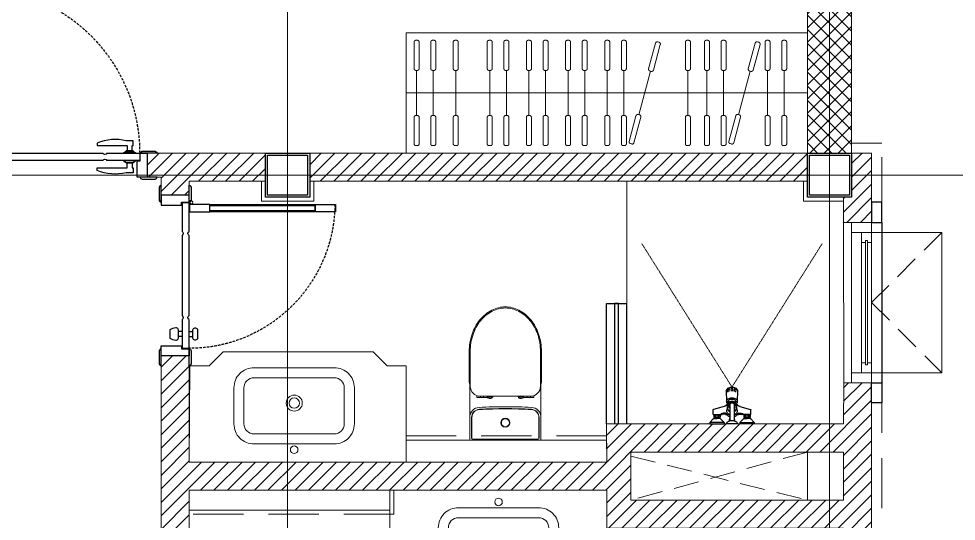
# Model space of a CAD drawing. Header units: millimetres. Extents: x 0 to 71617, y -15450 to 30894.
# Drawn here: x 64467 to 69138, y -3281 to -776 of the extents above; entities that cross this region are included whole.
import ezdxf

# ---------------------------------------------------------------- set-up
doc = ezdxf.new("R2010")
doc.units = ezdxf.units.MM
for name, pattern in [('CENTER', [2, 1.25, -0.25, 0.25, -0.25]), ('CENTER2', [1.125, 0.75, -0.125, 0.125, -0.125]), ('DASHED2', [0.375, 0.25, -0.125]), ('HIDDEN', [0.375, 0.25, -0.125]), ('HIDDEN2', [0.1875, 0.125, -0.0625])]:
    doc.linetypes.add(name, pattern=pattern)
for name, color, linetype in [('A-elevation0.225(7)', 251, 'Continuous'), ('COL', 5, 'Continuous'), ('DIM', 4, 'Continuous'), ('Wall', 7, 'Continuous'), ('WC', 4, 'Continuous'), ('WC-DET', 141, 'Continuous'), ('WC-DET1', 141, 'Continuous'), ('WINDOW-PLAN-BOT', 8, 'Continuous')]:
    doc.layers.add(name, color=color, linetype=linetype)
for name, color, linetype, lineweight in [('axis', 40, 'CENTER2', 5), ('Beam', 7, 'Continuous', 15), ('Brick Wall Hatch', 254, 'Continuous', 5), ('DIM2', 4, 'Continuous', 5), ('DOOR', 4, 'Continuous', 5), ('Furniture', 36, 'Continuous', 5), ('Grid Line', 8, 'CENTER', 5), ('Hatch', 8, 'Continuous', 5), ('Sanitary', 141, 'Continuous', 5), ('Wall Brick', 5, 'Continuous', 15), ('Window', 133, 'Continuous', 5)]:
    doc.layers.add(name, color=color, linetype=linetype, lineweight=lineweight)

# ---------------------------------------------------------------- blocks, each defined once
blk = doc.blocks.new('Col-1')
at = {"layer": 'COL'}
for points in [[(-10, -10), (210, -10), (210, 210), (-10, 210)], [(0, 0), (200, 0), (200, 200), (0, 200)]]:
    blk.add_lwpolyline(points, close=True, dxfattribs=at)
blk = doc.blocks.new('COL-1ST')
at = {"layer": 'COL', "xscale": -1}
for p in [(45400, 5200), (48100, 5200)]:
    blk.add_blockref('Col-1', p, dxfattribs=at)
blk = doc.blocks.new('AW5')
at = {"layer": 'Wall'}
for points in [[(-100, 900), (-100, 800), (-150, 800), (-150, 900)], [(-100, -100), (-100, 0), (-150, 0), (-150, -100)]]:
    blk.add_lwpolyline(points, close=True, dxfattribs=at)
blk.add_lwpolyline([(-150, 800), (-150, 0)], dxfattribs=at)
at = {"layer": 'Wall Brick', "color": 8, "linetype": 'HIDDEN2', "ltscale": 1000}
blk.add_lwpolyline([(-450, 750), (-100, 400), (-450, 50)], dxfattribs=at)
at = {"layer": 'Window'}
blk.add_line((0, 50), (0, 750), dxfattribs=at)
for points in [[(-100, 800), (0, 800), (0, 750), (-100, 750)], [(-70, 710), (-70, 90), (-80, 90), (-80, 710)]]:
    blk.add_lwpolyline(points, close=True, dxfattribs=at)
at = {"layer": 'Window', "color": 8}
blk.add_lwpolyline([(-100, 750), (-450, 750), (-450, 50), (-100, 50)], close=True, dxfattribs=at)
at = {"layer": 'Window'}
for points in [[(-80, 700), (-100, 700), (-100, 750), (-50, 750), (-50, 700), (-70, 700)], [(-80, 100), (-100, 100), (-100, 700), (-80, 700)], [(-70, 700), (-50, 700), (-50, 100), (-70, 100)], [(0, 50), (-100, 50), (-100, 0), (0, 0), (0, 50)]]:
    blk.add_lwpolyline(points, dxfattribs=at)
at = {"layer": 'Window', "elevation": 0}
blk.add_lwpolyline([(-70, 100), (-50, 100), (-50, 50), (-100, 50), (-100, 100), (-80, 100)], dxfattribs=at)
blk = doc.blocks.new('WD2')
at = {"layer": 'DOOR', "lineweight": 30, "ltscale": 50}
for points in [[(35, 120), (-50, 120, -0.414201), (-42, 128), (-42, 130), (27, 130), (27, 128, -0.414176)], [(831, 98), (795, 98, 0.155754), (651, 86), (651, 74), (801, 74), (801, 48), (825, 48), (825, 74), (831, 74)], [(950, 120), (865, 120, -0.414201), (873, 128), (873, 130), (942, 130), (942, 128, -0.414176)], [(27, 0), (-50, 0, 0.414201), (-42, -8), (-42, -10), (27, -10)], [(34.7, -2.1, 0.066611), (35, 0), (27, 0), (27, 0), (27, 0), (27, -8, 0.040249), (28.3, -7.9, -0.293982)], [(831, -62), (795, -62, -0.155754), (651, -50), (651, -38), (801, -38), (801, -12), (825, -12), (825, -38), (831, -38)], [(950, 0), (865, 0, 0.414201), (873, -8), (873, -10), (942, -10), (942, -8, 0.414176)]]:
    blk.add_lwpolyline(points, format="xyb", close=True, dxfattribs=at)
for points in [[(35, 0), (0, 0), (0, 120), (50, 120), (50, 38), (35, 38), (35, 0)], [(865, 0), (900, 0), (900, 120), (850, 120), (850, 38), (865, 38), (865, 0)], [(783, 36), (783, 38), (795, 46), (795, 48), (831, 48), (831, 46), (843, 38), (843, 36), (783, 36)], [(200, 36), (200, 36), (37, 36), (37, 0), (42, 0), (200, 0)], [(680, 36), (220, 36)], [(220, 2), (220, 0), (680, 0)], [(700, 0), (863, 0), (863, 36), (801, 36), (700, 36)], [(220, 0), (680, 0)], [(783, 0), (783, -2), (795, -10), (795, -12), (831, -12), (831, -10), (843, -2), (843, 0), (783, 0)]]:
    blk.add_lwpolyline(points, dxfattribs=at)
for points in [[(795, 46), (831, 46), (831, 48), (795, 48)], [(783, 36), (843, 36), (843, 38), (783, 38)], [(82, -102), (46, -102), (46, -2), (82, -2)], [(783, 0), (843, 0), (843, -2), (783, -2)], [(795, -10), (831, -10), (831, -12), (795, -12)], [(82, -728), (82, -102), (46, -102), (46, -728)], [(76.8, -728), (76.8, -102), (51.2, -102), (51.2, -728)], [(82, -728), (46, -728), (46, -828), (82, -828)]]:
    blk.add_lwpolyline(points, close=True, dxfattribs=at)
blk.add_circle((36, -10), 8, dxfattribs=at)
for centre, start, end in [((210, 40.7), 205.2657, 334.7343), ((210, -4.7), 25.2657, 154.7343), ((690, 40.7), 205.2657, 334.7343), ((690, -4.7), 25.2657, 154.7343)]:
    blk.add_arc(centre, 11, start, end, dxfattribs=at)
at = {"layer": 'DOOR', "linetype": 'HIDDEN', "lineweight": -2, "ltscale": 50}
blk.add_arc((37, 0), 826, 270.6243, 0, dxfattribs=at)
blk = doc.blocks.new('WD1')
at = {"layer": 'DOOR', "lineweight": -2, "ltscale": 50}
for points in [[(35, 140), (-50, 140, -0.414201), (-42, 148), (-42, 150), (27, 150), (27, 148, -0.414176)], [(850, 140), (765, 140, -0.414201), (773, 148), (773, 150), (842, 150), (842, 148, -0.414176)], [(671.3, 97.1), (711.7, 97.1, -0.185244), (721.7, 67.1), (721.7, 64.2, -0.414214), (711.7, 54.2), (671.3, 54.2, -0.414214), (661.3, 64.2), (661.3, 67.1, -0.185244)], [(671.3, 97.1), (711.7, 97.1, -0.185244), (721.7, 67.1), (721.7, 64.2, -0.414214), (711.7, 54.2), (671.3, 54.2, -0.414214), (661.3, 64.2), (661.3, 67.1, -0.185244)], [(27, 0), (-50, 0, 0.414201), (-42, -8), (-42, -10), (27, -10)], [(34.7, -2.1, 0.066611), (35, 0), (27, 0), (27, 0), (27, 0), (27, -8, 0.040249), (28.3, -7.9, -0.293982)], [(37, 36), (86, 36), (180, 36, 0.633815), (200, 36), (600, 36, 0.633815), (620, 36), (763, 36), (763, 0), (758, 0), (620, 0, 0.633815), (600, 0), (200, 0, 0.633815), (180, 0), (37, 0)], [(850, 0), (765, 0, 0.414201), (773, -8), (773, -10), (842, -10), (842, -8, 0.414176)], [(671.3, -41.1), (711.7, -41.1, 0.414214), (721.7, -31.1), (721.7, -28.2, 0.414214), (711.7, -18.2), (671.3, -18.2, 0.414214), (661.3, -28.2), (661.3, -31.1, 0.414214)], [(671.3, -41.1), (711.7, -41.1, 0.414214), (721.7, -31.1), (721.7, -28.2, 0.414214), (711.7, -18.2), (671.3, -18.2, 0.414214), (661.3, -28.2), (661.3, -31.1, 0.414214)]]:
    blk.add_lwpolyline(points, format="xyb", close=True, dxfattribs=at)
for points in [[(35, 0), (0, 0), (0, 140), (50, 140), (50, 38), (35, 38), (35, 0)], [(765, 0), (800, 0), (800, 140), (750, 140), (750, 38), (765, 38), (765, 0)], [(678.8, 36), (678.8, 54.2)], [(678.8, 36), (678.8, 54.2)], [(704.2, 36), (704.2, 54.2)], [(678.8, 0), (678.8, -18.2)], [(704.2, 0), (704.2, -18.2)], [(704.2, 0), (704.2, -18.2)]]:
    blk.add_lwpolyline(points, dxfattribs=at)
for points in [[(82, -102), (46, -102), (46, -2), (82, -2)], [(82, -628), (82, -102), (46, -102), (46, -628)], [(76.8, -628), (76.8, -102), (51.2, -102), (51.2, -628)], [(82, -628), (46, -628), (46, -728), (82, -728)]]:
    blk.add_lwpolyline(points, close=True, dxfattribs=at)
blk.add_circle((36, -10), 8, dxfattribs=at)
at = {"layer": 'DOOR', "linetype": 'DASHED2', "lineweight": -2, "ltscale": 50}
blk.add_arc((37, 0), 726, 270.7103, 0, dxfattribs=at)
blk = doc.blocks.new('WC-SH-04')
at = {"layer": 'WC-DET'}
for p, q in [((-0.1186, 0, 0), (-0.1206, 0, 0)), ((-0.1186, 0, 0), (-0.1206, 0, 0)), ((-0.111, 0, 0), (-0.039, 0, 0)), ((-0.111, -0.008, 0), (-0.111, 0, 0)), ((-0.039, -0.008, 0), (-0.039, 0, 0)), ((-0.0261, -0.0019, 0), (-0.0261, 0, 0)), ((0.0261, 0, 0), (-0.0261, 0, 0)), ((0.0261, -0.0019, 0), (0.0261, 0, 0)), ((0.111, 0, 0), (0.039, 0, 0)), ((0.039, -0.008, 0), (0.039, 0, 0)), ((0.111, -0.008, 0), (0.111, 0, 0)), ((-0.039, -0.008, 0), (-0.111, -0.008, 0)), ((-0.0916, -0.0274, 0), (-0.111, -0.008, 0)), ((-0.089, -0.033, 0), (-0.0905, -0.034, 0)), ((-0.0905, -0.044, 0), (-0.0905, -0.034, 0)), ((-0.089, -0.045, 0), (-0.0905, -0.044, 0)), ((-0.0902, -0.028, 0), (-0.0882, -0.028, 0)), ((-0.0882, -0.033, 0), (-0.089, -0.033, 0)), ((-0.0843, -0.045, 0), (-0.089, -0.045, 0)), ((-0.0882, -0.033, 0), (-0.0882, -0.028, 0)), ((-0.0882, -0.028, 0), (-0.075, -0.028, 0)), ((-0.0618, -0.033, 0), (-0.0882, -0.033, 0)), ((-0.0871, -0.033, 0), (-0.0871, -0.028, 0)), ((-0.0805, -0.034, 0), (-0.0848, -0.034, 0)), ((-0.0848, -0.034, 0), (-0.0848, -0.044, 0)), ((-0.0805, -0.044, 0), (-0.0848, -0.044, 0)), ((-0.0843, -0.047, 0), (-0.0843, -0.045, 0)), ((-0.075, -0.045, 0), (-0.0843, -0.045, 0)), ((-0.0805, -0.034, 0), (-0.0805, -0.044, 0)), ((-0.0618, -0.028, 0), (-0.075, -0.028, 0)), ((-0.075, -0.045, 0), (-0.0657, -0.045, 0)), ((-0.0695, -0.034, 0), (-0.0652, -0.034, 0)), ((-0.0695, -0.034, 0), (-0.0695, -0.044, 0)), ((-0.0695, -0.044, 0), (-0.0652, -0.044, 0)), ((-0.0657, -0.047, 0), (-0.0657, -0.045, 0)), ((-0.0657, -0.045, 0), (-0.061, -0.045, 0)), ((-0.0652, -0.034, 0), (-0.0652, -0.044, 0)), ((-0.0629, -0.033, 0), (-0.0629, -0.028, 0)), ((-0.0618, -0.033, 0), (-0.0618, -0.028, 0)), ((-0.0598, -0.028, 0), (-0.0618, -0.028, 0)), ((-0.061, -0.033, 0), (-0.0618, -0.033, 0)), ((-0.061, -0.033, 0), (-0.0595, -0.034, 0)), ((-0.061, -0.045, 0), (-0.0595, -0.044, 0)), ((-0.0595, -0.044, 0), (-0.0595, -0.034, 0)), ((-0.0584, -0.0274, 0), (-0.039, -0.008, 0)), ((-0.011, -0.0265, 0), (-0.0104, -0.0265, 0)), ((0.0104, -0.0152, 0), (-0.0104, -0.0152, 0)), ((-0.0104, -0.0265, 0), (-0.0104, -0.0152, 0)), ((-0.0104, -0.0333, 0), (-0.0104, -0.0265, 0)), ((-0.0104, -0.098, 0), (-0.0104, -0.0333, 0)), ((0.0104, -0.0265, 0), (0.0104, -0.0152, 0)), ((0.0104, -0.0265, 0), (0.011, -0.0265, 0)), ((0.0104, -0.0333, 0), (0.0104, -0.0265, 0)), ((0.0104, -0.098, 0), (0.0104, -0.0333, 0)), ((0.039, -0.008, 0), (0.111, -0.008, 0)), ((0.0584, -0.0274, 0), (0.039, -0.008, 0)), ((0.061, -0.033, 0), (0.0595, -0.034, 0)), ((0.0595, -0.044, 0), (0.0595, -0.034, 0)), ((0.061, -0.045, 0), (0.0595, -0.044, 0)), ((0.0598, -0.028, 0), (0.0618, -0.028, 0)), ((0.061, -0.033, 0), (0.0618, -0.033, 0)), ((0.0657, -0.045, 0), (0.061, -0.045, 0)), ((0.0618, -0.033, 0), (0.0618, -0.028, 0)), ((0.0618, -0.028, 0), (0.075, -0.028, 0)), ((0.0618, -0.033, 0), (0.0882, -0.033, 0)), ((0.0629, -0.033, 0), (0.0629, -0.028, 0)), ((0.0695, -0.034, 0), (0.0652, -0.034, 0)), ((0.0652, -0.034, 0), (0.0652, -0.044, 0)), ((0.0695, -0.044, 0), (0.0652, -0.044, 0)), ((0.0657, -0.047, 0), (0.0657, -0.045, 0)), ((0.075, -0.045, 0), (0.0657, -0.045, 0)), ((0.0695, -0.034, 0), (0.0695, -0.044, 0)), ((0.0882, -0.028, 0), (0.075, -0.028, 0)), ((0.075, -0.045, 0), (0.0843, -0.045, 0)), ((0.0805, -0.034, 0), (0.0848, -0.034, 0)), ((0.0805, -0.034, 0), (0.0805, -0.044, 0)), ((0.0805, -0.044, 0), (0.0848, -0.044, 0)), ((0.0843, -0.047, 0), (0.0843, -0.045, 0)), ((0.0843, -0.045, 0), (0.089, -0.045, 0)), ((0.0848, -0.034, 0), (0.0848, -0.044, 0)), ((0.0871, -0.033, 0), (0.0871, -0.028, 0)), ((0.0882, -0.033, 0), (0.0882, -0.028, 0)), ((0.0902, -0.028, 0), (0.0882, -0.028, 0)), ((0.0882, -0.033, 0), (0.089, -0.033, 0)), ((0.089, -0.033, 0), (0.0905, -0.034, 0)), ((0.089, -0.045, 0), (0.0905, -0.044, 0)), ((0.0905, -0.044, 0), (0.0905, -0.034, 0)), ((0.0916, -0.0274, 0), (0.111, -0.008, 0)), ((-0.0941, -0.047, 0), (-0.0843, -0.047, 0)), ((-0.0941, -0.047, 0), (-0.0941, -0.0697, 0)), ((-0.0389, -0.0866, 0), (-0.0918, -0.0726, 0)), ((-0.0843, -0.047, 0), (-0.0657, -0.047, 0)), ((-0.0657, -0.047, 0), (-0.0517, -0.047, 0)), ((-0.0327, -0.048, 0), (-0.0489, -0.048, 0)), ((-0.0431, -0.048, 0), (-0.0489, -0.048, 0)), ((-0.0327, -0.053, 0), (-0.045, -0.053, 0)), ((-0.0431, -0.053, 0), (-0.045, -0.053, 0)), ((-0.0226, -0.102, 0), (-0.0265, -0.0685, 0)), ((-0.021, -0.0785, 0), (-0.0187, -0.098, 0)), ((0.021, -0.0785, 0), (0.0187, -0.098, 0)), ((0.0265, -0.0685, 0), (0.0226, -0.102, 0)), ((0.0327, -0.048, 0), (0.0489, -0.048, 0)), ((0.0327, -0.053, 0), (0.045, -0.053, 0)), ((0.0389, -0.0866, 0), (0.0918, -0.0726, 0)), ((0.0431, -0.048, 0), (0.0489, -0.048, 0)), ((0.0431, -0.048, 0), (0.0489, -0.048, 0)), ((0.0431, -0.053, 0), (0.045, -0.053, 0)), ((0.0657, -0.047, 0), (0.0517, -0.047, 0)), ((0.0843, -0.047, 0), (0.0657, -0.047, 0)), ((0.0941, -0.047, 0), (0.0843, -0.047, 0)), ((0.0941, -0.047, 0), (0.0941, -0.0697, 0)), ((-0.0284, -0.1645, 0), (-0.0269, -0.1118, 0)), ((-0.02, -0.1235, 0), (-0.02, -0.1239, 0)), ((-0.02, -0.1239, 0), (-0.02, -0.1235, 0)), ((-0.019, -0.1004, 0), (-0.019, -0.1104, 0)), ((0.019, -0.1004, 0), (0.019, -0.1104, 0)), ((0.02, -0.1239, 0), (0.02, -0.1235, 0)), ((0.02, -0.1235, 0), (0.02, -0.1239, 0)), ((0.0269, -0.1118, 0), (0.0284, -0.1645, 0)), ((-0.0205, -0.1593, 0), (-0.0212, -0.1711, 0)), ((-0.0137, -0.1624, 0), (-0.0127, -0.1755, 0)), ((-0.0031, -0.164, 0), (-0.0041, -0.1774, 0)), ((0.0039, -0.164, 0), (0.0049, -0.1773, 0)), ((0.0126, -0.1624, 0), (0.0116, -0.1755, 0)), ((0.0193, -0.1593, 0), (0.02, -0.1711, 0))]:
    blk.add_line(p, q, dxfattribs=at)
at = {"layer": 'WC-DET', "elevation": 0}
for points in [[(-0.0104, -0.0156, 0.107789), (-0.011, -0.0158, 0.105454), (-0.012, -0.017, 0.068065), (-0.0125, -0.0185, 0.05423), (-0.0128, -0.0205, 0.05423), (-0.0125, -0.0225, 0.068065), (-0.012, -0.0241, 0.105454), (-0.011, -0.0252, 0.107789), (-0.0104, -0.0255, 0.167024)], [(0.0104, -0.0156, -0.107789), (0.011, -0.0158, -0.105454), (0.012, -0.017, -0.068065), (0.0125, -0.0185, -0.05423), (0.0128, -0.0205, -0.05423), (0.0125, -0.0225, -0.068065), (0.012, -0.0241, -0.105454), (0.011, -0.0252, -0.107789), (0.0104, -0.0255, -0.167024)], [(-0.0104, -0.0891, 0.04342), (-0.0134, -0.0909, 0.106756), (-0.0177, -0.0955, 0.133256), (-0.019, -0.1004, 0.133256), (-0.0177, -0.1052, 0.106756), (-0.0134, -0.1099, 0.082828), (-0.0075, -0.1127, 0.071352), (0, -0.1138, 0.071352), (0.0075, -0.1127, 0.082828), (0.0134, -0.1099, 0.106756), (0.0177, -0.1052, 0.133256), (0.019, -0.1004, 0.133256), (0.0177, -0.0955, 0.106756), (0.0134, -0.0909, 0.04342), (0.0104, -0.0891, 0.071352)], [(-0.0104, -0.0902, 0.011883), (-0.0111, -0.0906, 0.107008), (-0.0146, -0.0943, 0.137127), (-0.0157, -0.0982, 0.137127), (-0.0146, -0.102, 0.107008), (-0.0111, -0.1058, 0.081063), (-0.0062, -0.108, 0.069042), (0, -0.1089, 0.069042), (0.0062, -0.108, 0.081063), (0.0111, -0.1058, 0.107008), (0.0146, -0.102, 0.137127), (0.0157, -0.0982, 0.137127), (0.0146, -0.0943, 0.107008), (0.0111, -0.0906, 0.011883), (0.0104, -0.0902, 0.069042)], [(-0.0227, -0.1022, 0.046559), (-0.025, -0.1052, 0.138393), (-0.0269, -0.1118, 0.138393)], [(-0.0269, -0.1118, 0.138393), (-0.025, -0.1183, 0.107066)], [(-0.025, -0.1183, 0.107066), (-0.019, -0.1246, 0.080489), (-0.0107, -0.1285, 0.06831), (0, -0.1299, 0.06831), (0.0107, -0.1285, 0.080489), (0.019, -0.1246, 0.107066), (0.025, -0.1183, 0.138393), (0.0269, -0.1118, 0.138393)], [(-0.0188, -0.0988, 0.001727), (-0.019, -0.0989, 0.060206), (-0.0227, -0.1022, 0.138393)], [(-0.019, -0.1104, 0.133256), (-0.0177, -0.1153, 0.106756), (-0.0134, -0.1199, 0.082828), (-0.0075, -0.1228, 0.071352), (0, -0.1238, 0.071352), (0.0075, -0.1228, 0.082828), (0.0134, -0.1199, 0.106756), (0.0177, -0.1153, 0.133256), (0.019, -0.1104, 0.133256)], [(-0.0104, -0.098, 0.133256), (-0.0097, -0.1007, 0.106756), (-0.0074, -0.1032, 0.082828), (-0.0041, -0.1048, 0.071352), (0, -0.1054, 0.071352), (0.0041, -0.1048, 0.082828), (0.0074, -0.1032, 0.106756), (0.0097, -0.1007, 0.133256), (0.0104, -0.098, 0.133256)], [(0.0226, -0.102, 0.05685), (0.019, -0.0989, 0.001727), (0.0188, -0.0988, 0.06831)], [(0.0269, -0.1118, 0.138393), (0.025, -0.1052, 0.049912), (0.0226, -0.102, 0.001727)], [(-0.0284, -0.1645, 0.13711), (-0.0265, -0.1715, 0.107008), (-0.0201, -0.1783, 0.081071), (-0.0113, -0.1824, 0.069052), (0, -0.184, 0.069052), (0.0113, -0.1825, 0.081071), (0.0201, -0.1784, 0.107008), (0.0265, -0.1717, 0.134397), (0.0284, -0.1645, 0.13711)], [(-0.0212, -0.1711, 0.062393), (-0.0141, -0.1752, 0.004199), (-0.0127, -0.1755, 0.026826)], [(-0.0041, -0.1774, 0.019373), (0, -0.1775, 0.026088), (0.0049, -0.1773, 0.070474)], [(0.02, -0.1711, -0.062393), (0.0129, -0.1752, -0.004199), (0.0116, -0.1755, -0.026826)]]:
    blk.add_lwpolyline(points, format="xyb", dxfattribs=at)
at = {"layer": 'WC-DET'}
for centre, radius, start, end in [((-0.0902, -0.026, 0), 0.002, 225, 270), ((-0.0905, -0.0486, 0), 0.0156, 68.6482, 84.451), ((-0.0905, -0.0294, 0), 0.0156, 275.549, 291.3518), ((-0.075, -0.0485, 0), 0.0155, 90, 110.6935), ((-0.075, -0.0295, 0), 0.0155, 249.3065, 270), ((-0.075, -0.0485, 0), 0.0155, 69.3065, 90), ((-0.075, -0.0295, 0), 0.0155, 270, 290.6935), ((-0.0595, -0.0486, 0), 0.0156, 95.549, 111.3518), ((-0.0595, -0.0294, 0), 0.0156, 248.6482, 264.451), ((-0.0598, -0.026, 0), 0.002, 270, 315), ((-0.0379, -0.0235, 0), 0.025, 282.0253, 314.9102), ((-0.0379, -0.0286, 0), 0.025, 282.0253, 314.9102), ((0, -0.0685, 0), 0.0265, 113.1702, 180), ((-0.014, -0.0019, 0), 0.012, 180, 247.9395), ((0, -0.056, 0), 0.025, 114.6498, 143.8543), ((-0.0086, 0.0085, 0), 0.0237, 245.2145, 263.2586), ((-0.0016, -0.0205, 0), 0.0112, 151.2949, 212.6892), ((-0.0086, 0.0085, 0), 0.0237, 263.2586, 265.6169), ((0.0086, 0.0085, 0), 0.0237, 274.3831, 276.7414), ((0, -0.056, 0), 0.025, 36.1457, 65.3502), ((0, -0.0685, 0), 0.0265, 0, 66.8298), ((0.0016, -0.0205, 0), 0.0112, 327.3108, 28.7051), ((0.0086, 0.0085, 0), 0.0237, 276.7414, 294.7855), ((0.014, -0.0019, 0), 0.012, 292.0605, 0), ((0.0379, -0.0235, 0), 0.025, 225.0898, 257.9747), ((0.0379, -0.0286, 0), 0.025, 225.0898, 257.9747), ((0.0598, -0.026, 0), 0.002, 225, 270), ((0.0595, -0.0486, 0), 0.0156, 68.6482, 84.451), ((0.0595, -0.0294, 0), 0.0156, 275.549, 291.3518), ((0.075, -0.0485, 0), 0.0155, 90, 110.6935), ((0.075, -0.0295, 0), 0.0155, 249.3065, 270), ((0.075, -0.0485, 0), 0.0155, 69.3065, 90), ((0.075, -0.0295, 0), 0.0155, 270, 290.6935), ((0.0905, -0.0486, 0), 0.0156, 95.549, 111.3518), ((0.0905, -0.0294, 0), 0.0156, 248.6482, 264.451), ((0.0902, -0.026, 0), 0.002, 270, 315), ((-0.0911, -0.0697, 0), 0.003, 180, 255.2173), ((-0.045, -0.038, 0), 0.015, 216.8699, 270), ((-0.045, -0.038, 0), 0.015, 216.8699, 270), ((-0.0517, -0.049, 0), 0.002, 46.117, 90), ((-0.0492, -0.0464, 0), 0.00165, 226.117, 278.5421), ((-0.0463, -0.1105, 0), 0.025, 19.5009, 75.2173), ((-0.0453, -0.1108, 0), 0.025, 25.9993, 75.2173), ((0, -0.0785, 0), 0.021, 119.7696, 180), ((0, -0.0928, 0), 0.018, 125.3989, 189.1897), ((-0.015, -0.0928, 0), 0.0015, 60.8055, 209.3011), ((0, -0.0928, 0), 0.0121, 149.9163, 165.2072), ((0, -0.0928, 0), 0.0121, 149.9163, 165.2072), ((0, -0.0785, 0), 0.021, 0, 60.2304), ((0, -0.0928, 0), 0.0121, 14.7928, 30.0837), ((0.015, -0.0928, 0), 0.0015, 330.6989, 119.1945), ((0.0463, -0.1105, 0), 0.025, 104.7827, 160.4991), ((0.0453, -0.1108, 0), 0.025, 104.7827, 154.0007), ((0.045, -0.038, 0), 0.015, 270, 323.1301), ((0.045, -0.038, 0), 0.015, 270, 323.1301), ((0.045, -0.038, 0), 0.015, 270, 323.1301), ((0.045, -0.038, 0), 0.015, 270, 323.1301), ((0.0492, -0.0464, 0), 0.00165, 261.4579, 313.883), ((0.0517, -0.049, 0), 0.002, 90, 133.883), ((0.0911, -0.0697, 0), 0.003, 284.7827, 0)]:
    blk.add_arc(centre, radius, start, end, dxfattribs=at)
blk = doc.blocks.new('blk-C17027-TOP')
at = {"layer": 'Sanitary'}
for p, q in [((-0.1724, 0), (0, 0)), ((0.1724, 0), (0, 0)), ((-0.1774, -0.1127), (-0.1774, -0.005)), ((-0.1679, -0.1127), (-0.1679, -0.0095)), ((-0.1668, -0.1127), (-0.1668, -0.01)), ((-0.1629, -0.0045), (0, -0.0045)), ((0, -0.005), (-0.1618, -0.005)), ((-0.105, -0.0014), (-0.11, -0.005)), ((0, -0.0014), (-0.105, -0.0014)), ((-0.105, -0.0014), (-0.1014, -0.005)), ((0, -0.0014), (0.105, -0.0014)), ((0.1629, -0.0045), (0, -0.0045)), ((0, -0.005), (0.1618, -0.005)), ((0.105, -0.0014), (0.1014, -0.005)), ((0.105, -0.0014), (0.11, -0.005)), ((0.1668, -0.1127), (0.1668, -0.01)), ((0.1679, -0.1127), (0.1679, -0.0095)), ((0.1774, -0.1127), (0.1774, -0.005)), ((-0.1774, -0.278), (-0.1774, -0.1056)), ((0.1774, -0.278), (0.1774, -0.1056)), ((-0.142, -0.2132), (-0.142, -0.2211)), ((-0.125, -0.2127), (-0.1415, -0.2127)), ((-0.125, -0.2182), (0, -0.2182)), ((-0.1245, -0.2132), (-0.1245, -0.2182)), ((-0.107, -0.2127), (-0.124, -0.2127)), ((-0.1093, -0.2137), (-0.1093, -0.2182)), ((-0.0915, -0.2127), (-0.1083, -0.2127)), ((-0.0905, -0.2137), (-0.0905, -0.2182)), ((0.125, -0.2182), (0, -0.2182)), ((0.0905, -0.2137), (0.0905, -0.2182)), ((0.0915, -0.2127), (0.1083, -0.2127)), ((0.107, -0.2127), (0.124, -0.2127)), ((0.1093, -0.2137), (0.1093, -0.2182)), ((0.1245, -0.2132), (0.1245, -0.2182)), ((0.125, -0.2127), (0.1415, -0.2127)), ((0.142, -0.2132), (0.142, -0.2211)), ((-0.175, -0.2682), (-0.175, -0.4407)), ((0.175, -0.2682), (0.175, -0.4407)), ((-0.18, -0.4407), (-0.18, -0.2937)), ((0.18, -0.4407), (0.18, -0.2937))]:
    blk.add_line(p, q, dxfattribs=at)
for points in [[(-0.18, -0.4407, 0.08084), (-0.1658, -0.5281, 0.089347), (-0.1273, -0.5984, 0.104774), (-0.0668, -0.6476, 0.119089), (0, -0.6637, 0.119089)], [(-0.175, -0.4407, 0.08062), (-0.1612, -0.5259, 0.089209), (-0.1237, -0.5945, 0.104834), (-0.065, -0.6424, 0.11939), (0, -0.6582, 0.11939)], [(0, -0.6637, 0.119089), (0.0668, -0.6476, 0.104774), (0.1273, -0.5984, 0.089347), (0.1658, -0.5281, 0.08084), (0.18, -0.4407, 0.08084)], [(0.175, -0.4407, -0.08062), (0.1612, -0.5259, -0.089209), (0.1237, -0.5945, -0.104834), (0.065, -0.6424, -0.11939), (0, -0.6582, -0.11939)]]:
    blk.add_lwpolyline(points, format="xyb", dxfattribs=at)
for radius in [0.0225, 0.02]:
    blk.add_circle((0, -0.0859), radius, dxfattribs=at)
for centre, radius, start, end in [((-0.1724, -0.005), 0.005, 90, 180), ((0.1724, -0.005), 0.005, 0, 90), ((-0.1629, -0.0095), 0.005, 90, 180), ((-0.1618, -0.01), 0.005, 90, 180), ((0.1618, -0.01), 0.005, 0, 90), ((0.1629, -0.0095), 0.005, 0, 90), ((-0.1274, -0.1127), 0.05, 180, 267.0181), ((-0.1274, -0.1127), 0.0405, 180, 267.0181), ((-0.1274, -0.1127), 0.0394, 180, 267.0181), ((0.1274, -0.1127), 0.0394, 272.9819, 0), ((0.1274, -0.1127), 0.0405, 272.9819, 0), ((0.1274, -0.1127), 0.05, 272.9819, 0), ((0, 2.334), 2.5, 267.0181, 270), ((0, 2.334), 2.4905, 267.0181, 270), ((0, 2.334), 2.4894, 267.0181, 270), ((0, 2.334), 2.4894, 270, 272.9819), ((0, 2.334), 2.4905, 270, 272.9819), ((0, 2.334), 2.5, 270, 272.9819), ((-0.125, -0.2682), 0.05, 90, 180), ((-0.1415, -0.2132), 0.0005, 89.9996, 180), ((-0.125, -0.2132), 0.0005, 0, 89.9996), ((-0.124, -0.2132), 0.0005, 90.0019, 180), ((-0.1083, -0.2137), 0.001, 90, 180), ((-0.0945, -0.2027), 0.01, 270, 308.9424), ((-0.0915, -0.2137), 0.001, 0, 90), ((-0.0775, -0.2237), 0.017, 19.0945, 128.9424), ((-0.0775, -0.2237), 0.0113, 29.4812, 150.5188), ((-0.0775, -0.2237), 0.01, 33.7876, 146.2124), ((0.0775, -0.2237), 0.017, 51.0576, 160.9055), ((0.0775, -0.2237), 0.0113, 29.4812, 150.5188), ((0.0775, -0.2237), 0.01, 33.7876, 146.2124), ((0.0945, -0.2027), 0.01, 231.0576, 270), ((0.0915, -0.2137), 0.001, 90, 180), ((0.1083, -0.2137), 0.001, 0, 90), ((0.124, -0.2132), 0.0005, 0, 89.9981), ((0.125, -0.2132), 0.0005, 90.0004, 180), ((0.125, -0.2682), 0.05, 0, 90), ((0.1415, -0.2132), 0.0005, 0, 90.0004), ((-0.13, -0.2937), 0.05, 154.1581, 180), ((0.13, -0.2937), 0.05, 0, 26.1649)]:
    blk.add_arc(centre, radius, start, end, dxfattribs=at)
blk = doc.blocks.new('600x380x155 lavabo')
at = {"layer": 'Sanitary'}
for points in [[(11335.9, 70988.4), (11735.9, 70988.4, 0.414214), (11835.9, 71088.4), (11835.9, 71268.4, 0.414214), (11735.9, 71368.4), (11335.9, 71368.4, 0.414214), (11235.9, 71268.4), (11235.9, 71088.4, 0.414214)], [(11335.9, 71038.4), (11735.9, 71038.4, 0.414214), (11785.9, 71088.4), (11785.9, 71268.4, 0.414214), (11735.9, 71318.4), (11335.9, 71318.4, 0.414214), (11285.9, 71268.4), (11285.9, 71088.4, 0.414214)]]:
    blk.add_lwpolyline(points, format="xyb", close=True, dxfattribs=at)
for centre, radius in [((11536.6, 71192.1), 40), ((11536.6, 71192.1), 26), ((11535.9, 70959.7), 19)]:
    blk.add_circle(centre, radius, dxfattribs=at)
blk = doc.blocks.new('2D WALL-1ST')
at = {"layer": 'Brick Wall Hatch'}
h = blk.add_hatch(dxfattribs=at)
h.set_pattern_fill('LINE', color=256, scale=15, angle=45, style=0)
h.set_pattern_definition([(45, (-747547.1, -513433.095), (-33.6759605, 33.6759605), [])])
h.paths.add_polyline_path([(47890, 8690), (47150, 8690), (47150, 8810), (47890, 8810)])
h.paths.add_polyline_path([(44350, 8690), (43610, 8690), (43610, 5410), (43700, 5410), (43700, 5290), (43400, 5290), (43400, 5410), (43490, 5410), (43490, 8690), (42610, 8690), (42610, 8810), (44350, 8810)])
h.paths.add_polyline_path([(42390, 8690), (42170, 8690), (42170, 8810), (42390, 8810)])
h.paths.add_polyline_path([(40570, 8690), (40570, 8810), (40000, 8810), (40000, 8690)])
h.paths.add_polyline_path([(40110, 5410), (42500, 5410), (42500, 5290), (40110, 5290)])
h.paths.add_polyline_path([(45190, 5270), (44810, 5270), (44810, 5200), (44670, 5200), (44670, 5290), (44600, 5290), (44600, 5410), (45190, 5410)])
h.paths.add_polyline_path([(47890, 5410), (45410, 5410), (45410, 5270), (47890, 5270)])
h.paths.add_polyline_path([(48210, 5065), (48210, 5410), (48110, 5410), (48110, 5190), (48070, 5190), (48070, 5065)])
h.paths.add_polyline_path([(48070, 3335), (48070, 3540), (46890, 3540), (46890, 3730), (44810, 3730), (44810, 2430), (45430, 2430), (45430, 2330), (45950, 2330), (45950, 2190), (45190, 2190), (45190, 2290), (44449.7, 2290), (44449.7, 2410), (44670, 2410), (44670, 4400), (44810, 4400), (44810, 3870), (46890, 3870), (46888.5, 4060), (48069.3, 4060), (48070.7, 4265), (48210, 4265), (48210, 3335)])
h.paths.add_polyline_path([(48069.3, 3920), (47010, 3920), (47010, 3680), (48068.7, 3680)], flags=16)
h.paths.add_polyline_path([(48110, 110), (48110, 2190), (48210, 2190), (48210, 2535), (48070, 2535), (48070, 2330), (46750, 2330), (46750, 2190), (48000, 2190), (48000, 110)])
h.paths.add_polyline_path([(43549.7, 2290), (40110, 2290), (40110, 2410), (43549.7, 2410)])
at = {"layer": 'Hatch'}
h = blk.add_hatch(dxfattribs=at)
h.set_pattern_fill('NET', color=256, scale=400, angle=135, style=0)
h.set_pattern_definition([(135, (-86110, -5210), (-35.355339, -35.355339), []), (225, (-86110, -5210), (35.355339, -35.355339), [])])
h.paths.add_polyline_path([(47890, -110), (47100, -110), (47100, 110), (47890, 110)])
h.paths.add_polyline_path([(46200, -110), (46200, 110), (45190, 110), (45190, -1090), (45410, -1090), (45410, -110)])
h.paths.add_polyline_path([(44950, -1310), (45190, -1310), (45190, -1090), (44950, -1090)])
h.paths.add_polyline_path([(45410, -1310), (45190, -1310), (45190, -1610), (45410, -1610)])
h.paths.add_polyline_path([(41469.7, -1310), (41469.7, -1090), (41010, -1090), (41010, -1610), (41229.7, -1610), (41229.7, -1310)])
h.paths.add_polyline_path([(48110, 8690), (47890, 8690), (47890, 5410), (48110, 5410)])
at = {"layer": 'Beam'}
blk.add_lwpolyline([(47890, 3920), (47890.1, 3680)], dxfattribs=at)
at = {"layer": 'Furniture', "ltscale": 100}
for points in [[(44812.5, 4350.3), (44909, 4350.3), (44979, 4420), (45726, 4420), (45796, 4350), (45890, 4350), (45890, 3870), (44810, 3870), (44812.5, 4350.3)], [(46889.1, 3980), (45890, 3980)], [(45810, 3630), (44810, 3630)]]:
    blk.add_lwpolyline(points, dxfattribs=at)
blk.add_lwpolyline([(45810, 3180), (46890, 3180), (46890, 3730), (45810, 3730)], close=True, dxfattribs=at)
at = {"layer": 'Grid Line', "linetype": 'HIDDEN', "ltscale": 1000}
blk.add_lwpolyline([(48110, 2140), (48260, 2140), (48260, 5460), (48110, 5460)], dxfattribs=at)
at = {"layer": 'Grid Line', "linetype": 'HIDDEN2'}
blk.add_lwpolyline([(47964.3, 4960), (47514.2, 4244), (47064.3, 4960)], dxfattribs=at)
at = {"layer": 'Hatch', "linetype": 'HIDDEN', "ltscale": 1000}
for points in [[(45890, 4000), (46889, 4000), (46890, 3870), (45890, 3870)], [(44810, 3730), (45830, 3730), (45830, 3610), (44810, 3610)]]:
    blk.add_lwpolyline(points, close=True, dxfattribs=at)
at = {"layer": 'Hatch', "linetype": 'HIDDEN', "ltscale": 500}
for points in [[(47890, 3920), (47010, 3680)], [(47010, 3900), (47890.1, 3680)]]:
    blk.add_lwpolyline(points, dxfattribs=at)
at = {"layer": 'Wall'}
blk.add_lwpolyline([(46888.5, 4060), (46888.5, 4660), (46988.5, 4660), (46988.5, 4060)], dxfattribs=at)
at = {"layer": 'Wall Brick'}
for points in [[(48110, 8690), (47890, 8690), (47890, 5410), (48110, 5410)], [(45190, 5270), (44810, 5270), (44810, 5200), (44670, 5200), (44670, 5290), (44600, 5290), (44600, 5410), (45190, 5410)], [(47890, 5410), (45410, 5410), (45410, 5270), (47890, 5270)], [(48210, 5065), (48210, 5410), (48110, 5410), (48110, 5190), (48070, 5190), (48070, 5065)], [(48210, 4265), (48070.7, 4265), (48070, 5065), (48210, 5065)], [(48070, 3335), (48070, 3540), (46890, 3540), (46890, 3730), (44810, 3730), (44810, 2430), (45430, 2430), (45430, 2330), (45950, 2330), (45950, 2190), (45190, 2190), (45190, 2290), (44449.7, 2290), (44449.7, 2410), (44670, 2410), (44670, 4400), (44810, 4400), (44810, 3870), (46890, 3870), (46888.5, 4060), (48069.3, 4060), (48070.7, 4265), (48210, 4265), (48210, 3335)], [(48069.3, 3920), (47010, 3920), (47010, 3680), (48069.3, 3680)]]:
    blk.add_lwpolyline(points, close=True, dxfattribs=at)
for points in [[(45430, 5270), (45430, 5170), (45170, 5170), (45170, 5270)], [(48070, 5170), (47870, 5170), (47870, 5270)]]:
    blk.add_lwpolyline(points, dxfattribs=at)
at = {"layer": 'WC'}
blk.add_lwpolyline([(46948.5, 4060), (46948.5, 4660), (46928.5, 4660), (46928.5, 4060)], dxfattribs=at)
at = {"layer": 'WINDOW-PLAN-BOT', "lineweight": 9}
blk.add_lwpolyline([(46990, 4660), (46990, 5270)], dxfattribs=at)
at = {"layer": 'A-elevation0.225(7)'}
blk.add_blockref('600x380x155 lavabo', (33796.8, -67028), dxfattribs=at)
at = {"layer": 'A-elevation0.225(7)', "rotation": 180}
blk.add_blockref('600x380x155 lavabo', (57886.8, 74631.1), dxfattribs=at)
at = {"layer": 'DIM', "xscale": -1}
for name, p, rotation in [('WD2', (43700, 5410), 180), ('WD1', (44810, 5200), 90)]:
    blk.add_blockref(name, p, dxfattribs=dict(at, rotation=rotation))
at = {"layer": 'Wall Brick', "xscale": -1}
blk.add_blockref('AW5', (48110, 4265), dxfattribs=at)
at = {"layer": 'WC-DET', "lineweight": 9, "extrusion": (0, 0, -1), "xscale": 1000.000000000002, "yscale": 1000.000000000002, "zscale": -1000.000000000002, "rotation": 180.000007256918}
blk.add_blockref('WC-SH-04', (-47514.3, 4060, 0), dxfattribs=at)
at = {"layer": 'WC-DET1', "extrusion": (0, 0, -1), "xscale": -1000, "yscale": 1000, "zscale": -1000, "rotation": 180}
blk.add_blockref('blk-C17027-TOP', (-46385, 3980), dxfattribs=at)
blk = doc.blocks.new('sgsdgh')
at = {"layer": 'Furniture', "linetype": 'HIDDEN', "ltscale": 500}
for p, q in [((1584.9846, 424.972), (1584.9846, 424.84)), ((1585.0006, 424.981), (1584.9936, 424.981)), ((1585.0096, 424.84), (1585.0096, 424.972)), ((1585.0676, 424.972), (1585.0676, 424.84)), ((1585.0836, 424.981), (1585.0766, 424.981)), ((1585.0926, 424.84), (1585.0926, 424.972)), ((1585.1305, 424.973), (1585.1238, 424.9712)), ((1585.2866, 424.972), (1585.2866, 424.84)), ((1585.3026, 424.981), (1585.2956, 424.981)), ((1585.3116, 424.84), (1585.3116, 424.972)), ((1585.3696, 424.972), (1585.3696, 424.84)), ((1585.3856, 424.981), (1585.3786, 424.981)), ((1585.3946, 424.84), (1585.3946, 424.972)), ((1585.4643, 424.84), (1585.4643, 424.972)), ((1585.4733, 424.981), (1585.4803, 424.981)), ((1585.4893, 424.972), (1585.4893, 424.84)), ((1585.6273, 424.973), (1585.6205, 424.9712)), ((1585.7834, 424.972), (1585.7834, 424.84)), ((1585.7994, 424.981), (1585.7924, 424.981)), ((1585.8084, 424.84), (1585.8084, 424.972)), ((1585.8664, 424.972), (1585.8664, 424.84)), ((1585.8824, 424.981), (1585.8754, 424.981)), ((1585.8914, 424.84), (1585.8914, 424.972)), ((1585.9784, 424.972), (1585.9784, 424.84)), ((1585.9944, 424.981), (1585.9874, 424.981)), ((1586.0034, 424.84), (1586.0034, 424.972)), ((1586.0614, 424.972), (1586.0614, 424.84)), ((1586.0774, 424.981), (1586.0704, 424.981)), ((1586.0864, 424.84), (1586.0864, 424.972)), ((1586.1735, 424.972), (1586.1735, 424.84)), ((1586.1895, 424.981), (1586.1825, 424.981)), ((1586.1985, 424.84), (1586.1985, 424.972)), ((1586.2565, 424.972), (1586.2565, 424.84)), ((1586.2725, 424.981), (1586.2655, 424.981)), ((1586.2815, 424.84), (1586.2815, 424.972)), ((1586.3686, 424.972), (1586.3686, 424.84)), ((1586.3846, 424.981), (1586.3776, 424.981)), ((1586.3936, 424.84), (1586.3936, 424.972)), ((1586.4516, 424.972), (1586.4516, 424.84)), ((1586.4676, 424.981), (1586.4606, 424.981)), ((1586.4766, 424.84), (1586.4766, 424.972)), ((1586.6209, 424.972), (1586.6209, 424.84)), ((1586.6369, 424.981), (1586.6299, 424.981)), ((1586.6459, 424.84), (1586.6459, 424.972)), ((1586.7329, 424.972), (1586.7329, 424.84)), ((1586.7489, 424.981), (1586.7419, 424.981)), ((1586.7579, 424.84), (1586.7579, 424.972)), ((1586.8159, 424.972), (1586.8159, 424.84)), ((1586.8319, 424.981), (1586.8249, 424.981)), ((1586.8409, 424.84), (1586.8409, 424.972)), ((1585.1174, 424.9602), (1585.1516, 424.8327)), ((1585.1757, 424.8391), (1585.1416, 424.9666)), ((1585.6142, 424.9602), (1585.6483, 424.8327)), ((1585.6725, 424.8391), (1585.6383, 424.9666)), ((1584.9936, 424.831), (1585.0006, 424.831)), ((1584.9971, 424.606), (1584.9971, 424.831)), ((1585.0766, 424.831), (1585.0836, 424.831)), ((1585.0801, 424.606), (1585.0801, 424.831)), ((1585.2956, 424.831), (1585.3026, 424.831)), ((1585.2991, 424.606), (1585.2991, 424.831)), ((1585.3786, 424.831), (1585.3856, 424.831)), ((1585.3821, 424.606), (1585.3821, 424.831)), ((1585.4803, 424.831), (1585.4733, 424.831)), ((1585.4768, 424.606), (1585.4768, 424.831)), ((1585.7924, 424.831), (1585.7994, 424.831)), ((1585.7959, 424.606), (1585.7959, 424.831)), ((1585.8754, 424.831), (1585.8824, 424.831)), ((1585.8789, 424.606), (1585.8789, 424.831)), ((1585.9874, 424.831), (1585.9944, 424.831)), ((1585.9909, 424.606), (1585.9909, 424.831)), ((1586.0704, 424.831), (1586.0774, 424.831)), ((1586.0739, 424.606), (1586.0739, 424.831)), ((1586.1825, 424.831), (1586.1895, 424.831)), ((1586.186, 424.606), (1586.186, 424.831)), ((1586.2655, 424.831), (1586.2725, 424.831)), ((1586.269, 424.606), (1586.269, 424.831)), ((1586.3776, 424.831), (1586.3846, 424.831)), ((1586.3811, 424.606), (1586.3811, 424.831)), ((1586.4606, 424.831), (1586.4676, 424.831)), ((1586.4641, 424.606), (1586.4641, 424.831)), ((1586.6299, 424.831), (1586.6369, 424.831)), ((1586.6334, 424.606), (1586.6334, 424.831)), ((1586.7419, 424.831), (1586.7489, 424.831)), ((1586.7454, 424.606), (1586.7454, 424.831)), ((1586.8249, 424.831), (1586.8319, 424.831)), ((1586.8284, 424.606), (1586.8284, 424.831)), ((1585.1626, 424.8263), (1585.1694, 424.8281)), ((1585.2242, 424.6099), (1585.166, 424.8272)), ((1585.6594, 424.8263), (1585.6661, 424.8281)), ((1585.721, 424.6099), (1585.6627, 424.8272)), ((1584.9936, 424.606), (1585.0006, 424.606)), ((1585.0766, 424.606), (1585.0836, 424.606)), ((1585.2486, 424.4704), (1585.2145, 424.5979)), ((1585.2208, 424.609), (1585.2276, 424.6108)), ((1585.2386, 424.6044), (1585.2728, 424.4769)), ((1585.2956, 424.606), (1585.3026, 424.606)), ((1585.3786, 424.606), (1585.3856, 424.606)), ((1585.4803, 424.606), (1585.4733, 424.606)), ((1585.7454, 424.4704), (1585.7112, 424.5979)), ((1585.7176, 424.609), (1585.7244, 424.6108)), ((1585.7354, 424.6044), (1585.7696, 424.4769)), ((1585.7924, 424.606), (1585.7994, 424.606)), ((1585.8754, 424.606), (1585.8824, 424.606)), ((1585.9874, 424.606), (1585.9944, 424.606)), ((1586.0704, 424.606), (1586.0774, 424.606)), ((1586.1825, 424.606), (1586.1895, 424.606)), ((1586.2655, 424.606), (1586.2725, 424.606)), ((1586.3776, 424.606), (1586.3846, 424.606)), ((1586.4606, 424.606), (1586.4676, 424.606)), ((1586.6299, 424.606), (1586.6369, 424.606)), ((1586.7419, 424.606), (1586.7489, 424.606)), ((1586.8249, 424.606), (1586.8319, 424.606)), ((1584.9846, 424.465), (1584.9846, 424.597)), ((1585.0096, 424.597), (1585.0096, 424.465)), ((1585.0676, 424.465), (1585.0676, 424.597)), ((1585.0926, 424.597), (1585.0926, 424.465)), ((1585.2866, 424.465), (1585.2866, 424.597)), ((1585.3116, 424.597), (1585.3116, 424.465)), ((1585.3696, 424.465), (1585.3696, 424.597)), ((1585.3946, 424.597), (1585.3946, 424.465)), ((1585.4643, 424.597), (1585.4643, 424.465)), ((1585.4893, 424.465), (1585.4893, 424.597)), ((1585.7834, 424.465), (1585.7834, 424.597)), ((1585.8084, 424.597), (1585.8084, 424.465)), ((1585.8664, 424.465), (1585.8664, 424.597)), ((1585.8914, 424.597), (1585.8914, 424.465)), ((1585.9784, 424.465), (1585.9784, 424.597)), ((1586.0034, 424.597), (1586.0034, 424.465)), ((1586.0614, 424.465), (1586.0614, 424.597)), ((1586.0864, 424.597), (1586.0864, 424.465)), ((1586.1735, 424.465), (1586.1735, 424.597)), ((1586.1985, 424.597), (1586.1985, 424.465)), ((1586.2565, 424.465), (1586.2565, 424.597)), ((1586.2815, 424.597), (1586.2815, 424.465)), ((1586.3686, 424.465), (1586.3686, 424.597)), ((1586.3936, 424.597), (1586.3936, 424.465)), ((1586.4516, 424.465), (1586.4516, 424.597)), ((1586.4766, 424.597), (1586.4766, 424.465)), ((1586.6209, 424.465), (1586.6209, 424.597)), ((1586.6459, 424.597), (1586.6459, 424.465)), ((1586.7329, 424.465), (1586.7329, 424.597)), ((1586.7579, 424.597), (1586.7579, 424.465)), ((1586.8159, 424.465), (1586.8159, 424.597)), ((1586.8409, 424.597), (1586.8409, 424.465)), ((1585.2664, 424.4659), (1585.2597, 424.4641)), ((1585.7632, 424.4659), (1585.7564, 424.4641)), ((1585.0006, 424.456), (1584.9936, 424.456)), ((1585.0836, 424.456), (1585.0766, 424.456)), ((1585.3026, 424.456), (1585.2956, 424.456)), ((1585.3856, 424.456), (1585.3786, 424.456)), ((1585.4733, 424.456), (1585.4803, 424.456)), ((1585.7994, 424.456), (1585.7924, 424.456)), ((1585.8824, 424.456), (1585.8754, 424.456)), ((1585.9944, 424.456), (1585.9874, 424.456)), ((1586.0774, 424.456), (1586.0704, 424.456)), ((1586.1895, 424.456), (1586.1825, 424.456)), ((1586.2725, 424.456), (1586.2655, 424.456)), ((1586.3846, 424.456), (1586.3776, 424.456)), ((1586.4676, 424.456), (1586.4606, 424.456)), ((1586.6369, 424.456), (1586.6299, 424.456)), ((1586.7489, 424.456), (1586.7419, 424.456)), ((1586.8319, 424.456), (1586.8249, 424.456))]:
    blk.add_line(p, q, dxfattribs=at)
for centre, start, end in [((1584.9936, 424.972), 90, 180), ((1585.0006, 424.972), 360, 90), ((1585.0766, 424.972), 90, 180), ((1585.0836, 424.972), 360, 90), ((1585.1261, 424.9625), 105, 195), ((1585.1329, 424.9643), 15, 105), ((1585.2956, 424.972), 90, 180), ((1585.3026, 424.972), 360, 90), ((1585.3786, 424.972), 90, 180), ((1585.3856, 424.972), 360, 90), ((1585.4733, 424.972), 90, 180), ((1585.4803, 424.972), 0, 90), ((1585.6229, 424.9625), 105, 195), ((1585.6296, 424.9643), 15, 105), ((1585.7924, 424.972), 90, 180), ((1585.7994, 424.972), 360, 90), ((1585.8754, 424.972), 90, 180), ((1585.8824, 424.972), 360, 90), ((1585.9874, 424.972), 90, 180), ((1585.9944, 424.972), 360, 90), ((1586.0704, 424.972), 90, 180), ((1586.0774, 424.972), 360, 90), ((1586.1825, 424.972), 90, 180), ((1586.1895, 424.972), 360, 90), ((1586.2655, 424.972), 90, 180), ((1586.2725, 424.972), 360, 90), ((1586.3776, 424.972), 90, 180), ((1586.3846, 424.972), 360, 90), ((1586.4606, 424.972), 90, 180), ((1586.4676, 424.972), 360, 90), ((1586.6299, 424.972), 90, 180), ((1586.6369, 424.972), 360, 90), ((1586.7419, 424.972), 90, 180), ((1586.7489, 424.972), 360, 90), ((1586.8249, 424.972), 90, 180), ((1586.8319, 424.972), 360, 90), ((1584.9936, 424.84), 180, 270), ((1585.0006, 424.84), 270, 360), ((1585.0766, 424.84), 180, 270), ((1585.0836, 424.84), 270, 360), ((1585.1603, 424.835), 195, 285), ((1585.167, 424.8368), 285, 15), ((1585.2956, 424.84), 180, 270), ((1585.3026, 424.84), 270, 360), ((1585.3786, 424.84), 180, 270), ((1585.3856, 424.84), 270, 360), ((1585.4733, 424.84), 180, 270), ((1585.4803, 424.84), 270, 0), ((1585.657, 424.835), 195, 285), ((1585.6638, 424.8368), 285, 15), ((1585.7924, 424.84), 180, 270), ((1585.7994, 424.84), 270, 360), ((1585.8754, 424.84), 180, 270), ((1585.8824, 424.84), 270, 360), ((1585.9874, 424.84), 180, 270), ((1585.9944, 424.84), 270, 360), ((1586.0704, 424.84), 180, 270), ((1586.0774, 424.84), 270, 360), ((1586.1825, 424.84), 180, 270), ((1586.1895, 424.84), 270, 360), ((1586.2655, 424.84), 180, 270), ((1586.2725, 424.84), 270, 360), ((1586.3776, 424.84), 180, 270), ((1586.3846, 424.84), 270, 360), ((1586.4606, 424.84), 180, 270), ((1586.4676, 424.84), 270, 360), ((1586.6299, 424.84), 180, 270), ((1586.6369, 424.84), 270, 360), ((1586.7419, 424.84), 180, 270), ((1586.7489, 424.84), 270, 360), ((1586.8249, 424.84), 180, 270), ((1586.8319, 424.84), 270, 360), ((1584.9936, 424.597), 90, 180), ((1585.0006, 424.597), 360, 90), ((1585.0766, 424.597), 90, 180), ((1585.0836, 424.597), 360, 90), ((1585.2232, 424.6003), 105, 195), ((1585.2299, 424.6021), 15, 105), ((1585.2956, 424.597), 90, 180), ((1585.3026, 424.597), 360, 90), ((1585.3786, 424.597), 90, 180), ((1585.3856, 424.597), 360, 90), ((1585.4733, 424.597), 90, 180), ((1585.4803, 424.597), 0, 90), ((1585.7199, 424.6003), 105, 195), ((1585.7267, 424.6021), 15, 105), ((1585.7924, 424.597), 90, 180), ((1585.7994, 424.597), 360, 90), ((1585.8754, 424.597), 90, 180), ((1585.8824, 424.597), 360, 90), ((1585.9874, 424.597), 90, 180), ((1585.9944, 424.597), 360, 90), ((1586.0704, 424.597), 90, 180), ((1586.0774, 424.597), 360, 90), ((1586.1825, 424.597), 90, 180), ((1586.1895, 424.597), 360, 90), ((1586.2655, 424.597), 90, 180), ((1586.2725, 424.597), 360, 90), ((1586.3776, 424.597), 90, 180), ((1586.3846, 424.597), 360, 90), ((1586.4606, 424.597), 90, 180), ((1586.4676, 424.597), 360, 90), ((1586.6299, 424.597), 90, 180), ((1586.6369, 424.597), 360, 90), ((1586.7419, 424.597), 90, 180), ((1586.7489, 424.597), 360, 90), ((1586.8249, 424.597), 90, 180), ((1586.8319, 424.597), 360, 90), ((1584.9936, 424.465), 180, 270), ((1585.0006, 424.465), 270, 360), ((1585.0766, 424.465), 180, 270), ((1585.0836, 424.465), 270, 360), ((1585.2573, 424.4728), 195, 285), ((1585.2641, 424.4746), 285, 15), ((1585.2956, 424.465), 180, 270), ((1585.3026, 424.465), 270, 360), ((1585.3786, 424.465), 180, 270), ((1585.3856, 424.465), 270, 360), ((1585.4733, 424.465), 180, 270), ((1585.4803, 424.465), 270, 0), ((1585.7541, 424.4728), 195, 285), ((1585.7609, 424.4746), 285, 15), ((1585.7924, 424.465), 180, 270), ((1585.7994, 424.465), 270, 360), ((1585.8754, 424.465), 180, 270), ((1585.8824, 424.465), 270, 360), ((1585.9874, 424.465), 180, 270), ((1585.9944, 424.465), 270, 360), ((1586.0704, 424.465), 180, 270), ((1586.0774, 424.465), 270, 360), ((1586.1825, 424.465), 180, 270), ((1586.1895, 424.465), 270, 360), ((1586.2655, 424.465), 180, 270), ((1586.2725, 424.465), 270, 360), ((1586.3776, 424.465), 180, 270), ((1586.3846, 424.465), 270, 360), ((1586.4606, 424.465), 180, 270), ((1586.4676, 424.465), 270, 360), ((1586.6299, 424.465), 180, 270), ((1586.6369, 424.465), 270, 360), ((1586.7419, 424.465), 180, 270), ((1586.7489, 424.465), 270, 360), ((1586.8249, 424.465), 180, 270), ((1586.8319, 424.465), 270, 360)]:
    blk.add_arc(centre, 0.009, start, end, dxfattribs=at)
blk = doc.blocks.new('FURNITURE-1ST')
at = {"layer": 'Furniture', "linetype": 'HIDDEN', "elevation": 0.1}
blk.add_lwpolyline([(45890, 6010), (47890, 6010), (47890, 5410), (45890, 5410)], close=True, dxfattribs=at)
blk.add_lwpolyline([(45890, 5710), (47890, 5710)], dxfattribs=at)
at = {"layer": 'Furniture', "ltscale": 500, "extrusion": (0, 0, -1), "xscale": 1000, "yscale": 1000, "zscale": -1000}
blk.add_blockref('sgsdgh', (-1632771.3, -419008.5, -0.1), dxfattribs=at)
blk = doc.blocks.new('GRIDLINE-GF')
at = {"layer": 'axis'}
for p, q in [((42600, -6362.2, -0.1), (42600, 12546.8)), ((45300, -6362.2, -0.1), (45300, 12546.8)), ((48410, 6500), (-4020, 6500))]:
    blk.add_line(p, q, dxfattribs=at)

msp = doc.modelspace()

# ---------------------------------------------------------------- block references
at = {"layer": 'Defpoints', "color": 6}
msp.add_blockref('COL-1ST', (20506.5, -6856.1, 7.9), dxfattribs=at)
at = {"layer": 'DIM2'}
msp.add_blockref('GRIDLINE-GF', (23206.5, -8056.5, 7.9), dxfattribs=at)
at = {"layer": 'Furniture', "linetype": 'HIDDEN'}
msp.add_blockref('FURNITURE-1ST', (20506.5, -6856.1, 7.8), dxfattribs=at)
at = {"layer": 'Wall Brick'}
msp.add_blockref('2D WALL-1ST', (20506.5, -6856.1, 7.9), dxfattribs=at)

doc.saveas('drawing.dxf')
